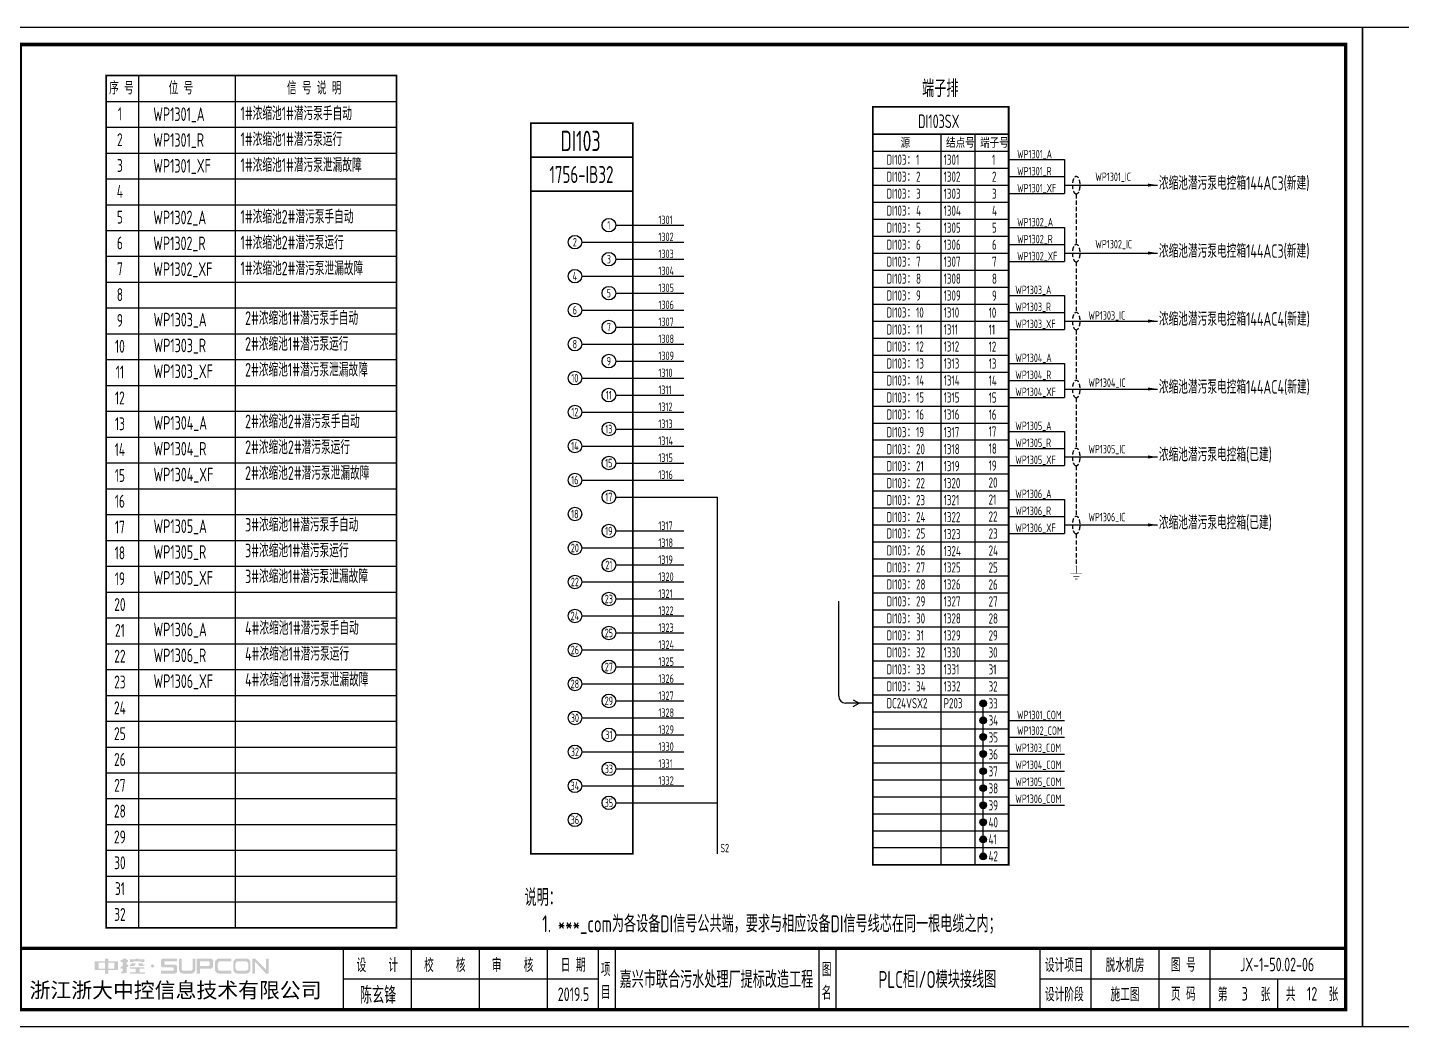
# Model space of a CAD drawing. Header units: millimetres. Extents: x 30557 to 235556, y -116603 to -73383.
# Drawn here: x 94522 to 98566, y -79651 to -76711 of the extents above; entities that cross this region are included whole.
import ezdxf
from ezdxf.enums import TextEntityAlignment as Align

# ---------------------------------------------------------------- set-up
doc = ezdxf.new("R2010")
doc.units = ezdxf.units.MM
doc.linetypes.add('DASHED2', pattern=[0.375, 0.25, -0.125])
doc.layers.add('1', color=3, linetype='Continuous')
doc.layers.add('符号层', color=3, linetype='Continuous')
doc.layers.add('_Drawing', color=7, linetype='Continuous', lineweight=25)
doc.styles.add('supcon', font='sceie.shx', dxfattribs={"width": 0.75, "height": 40, "bigfont": 'sceic.shx'})
doc.styles.add('Title', font='', dxfattribs={"height": 45})
doc.styles.get('Title').set_extended_font_data('SimHei')

# ---------------------------------------------------------------- blocks, each defined once
blk = doc.blocks.new('中控·SUPCON')
at = {"linetype": 'Continuous'}
h = blk.add_hatch(color=2, dxfattribs=at)
h.dxf.hatch_style = 1
h.paths.add_polyline_path([(34, 33), (20, 33), (20, 37), (15, 37), (15, 36), (15, 33), (0, 33), (0, 20), (13, 20), (15, 20), (15, 15), (20, 15), (20, 20), (22, 20), (34, 20)])
h.paths.add_polyline_path([(20, 30), (20, 31), (29, 31), (29, 22), (20, 22)], flags=16)
h.paths.add_polyline_path([(15, 30), (15, 22), (6, 22), (6, 31), (15, 31)], flags=16)
h.paths.add_polyline_path([(47, 32), (49, 32), (49, 35), (47, 35), (47, 37), (41, 37), (41, 35), (38, 35), (38, 32), (41, 32), (41, 25.8), (38, 25), (38, 22), (41, 22.8), (41, 18.3), (39, 17), (39, 15), (47, 16), (47, 24.5), (49, 25), (49, 28), (47, 27.5)])
h.paths.add_polyline_path([(61, 30), (55, 30), (52, 28), (52, 26), (58, 26)])
h.paths.add_polyline_path([(73, 28), (71, 28), (70, 30), (64, 30), (66, 26), (73, 26)])
h.paths.add_polyline_path([(73, 36), (64.6, 36), (64.6, 37), (60.4, 37), (60.4, 36), (52, 36), (52, 32), (56.8, 32), (56.8, 33.1), (68.2, 33.1), (68.2, 32), (73, 32)])
h.paths.add_polyline_path([(66, 22), (73, 22), (73, 24), (52, 24), (52, 22), (60, 22), (60, 17), (52, 17), (52, 15), (74, 15), (74, 17), (66, 17)])
h.paths.add_polyline_path([(82.7, 26.1, 1), (87.6, 26.1, 1)])
h.paths.add_polyline_path([(118, 28), (103.5, 28, -0.414214), (102.5, 29), (102.5, 32, -0.414214), (103.5, 33), (121, 33), (121, 37), (100.5, 37, 0.414214), (97.5, 34), (97.5, 27, 0.414214), (100.5, 24), (115, 24, -0.414214), (116, 23), (116, 20, -0.414214), (115, 19), (97.5, 19), (97.5, 15), (118, 15, 0.414214), (121, 18), (121, 25, 0.414214)])
h.paths.add_polyline_path([(128, 37), (124, 37), (124, 36), (124, 21, 0.414214), (130, 15), (142, 15, 0.414214), (148, 21), (148, 37), (144, 37), (144, 22, -0.414214), (141, 19), (131, 19, -0.414214), (128, 22)])
h.paths.add_polyline_path([(174, 26), (174, 33, 0.414214), (170, 37), (150, 37), (150, 36), (150, 15), (155, 15), (155, 22), (170, 22, 0.414214)])
h.paths.add_polyline_path([(167, 26), (155, 26), (155, 33), (167, 33, -0.414214), (169, 31), (169, 28, -0.414214)], flags=16)
h.paths.add_polyline_path([(201, 19), (185, 19, -0.414214), (181, 23), (181, 29, -0.414214), (185, 33), (201, 33), (201, 37), (183, 37, 0.414214), (177, 31), (177, 21, 0.414214), (183, 15), (201, 15)])
h.paths.add_polyline_path([(229, 21), (229, 31, 0.414214), (223, 37), (210, 37, 0.414214), (204, 31), (204, 21, 0.414214), (210, 15), (223, 15, 0.414214)])
h.paths.add_polyline_path([(207, 23), (207, 29, -0.414214), (211, 33), (222, 33, -0.414214), (226, 29), (226, 23, -0.414214), (222, 19), (211, 19, -0.414214)], flags=16)
h.paths.add_polyline_path([(236, 32.1), (252, 15), (256, 15), (256, 37), (252, 37), (252, 21), (236, 37), (232, 37), (232, 36), (232, 15), (236, 15)])
h = blk.add_hatch(color=2, dxfattribs=at)
h.dxf.hatch_style = 1
h.paths.add_polyline_path([(34, 33), (20, 33), (20, 37), (15, 37), (15, 36), (15, 33), (0, 33), (0, 20), (13, 20), (15, 20), (15, 15), (20, 15), (20, 20), (22, 20), (34, 20)])
h.paths.add_polyline_path([(20, 30), (20, 31), (29, 31), (29, 22), (20, 22)], flags=16)
h.paths.add_polyline_path([(15, 30), (15, 22), (6, 22), (6, 31), (15, 31)], flags=16)
h.paths.add_polyline_path([(47, 32), (49, 32), (49, 35), (47, 35), (47, 37), (41, 37), (41, 35), (38, 35), (38, 32), (41, 32), (41, 25.8), (38, 25), (38, 22), (41, 22.8), (41, 18.3), (39, 17), (39, 15), (47, 16), (47, 24.5), (49, 25), (49, 28), (47, 27.5)])
h.paths.add_polyline_path([(61, 30), (55, 30), (52, 28), (52, 26), (58, 26)])
h.paths.add_polyline_path([(73, 28), (71, 28), (70, 30), (64, 30), (66, 26), (73, 26)])
h.paths.add_polyline_path([(73, 36), (64.6, 36), (64.6, 37), (60.4, 37), (60.4, 36), (52, 36), (52, 32), (56.8, 32), (56.8, 33.1), (68.2, 33.1), (68.2, 32), (73, 32)])
h.paths.add_polyline_path([(66, 22), (73, 22), (73, 24), (52, 24), (52, 22), (60, 22), (60, 17), (52, 17), (52, 15), (74, 15), (74, 17), (66, 17)])
h.paths.add_polyline_path([(82.7, 26.1, 1), (87.6, 26.1, 1)])
h.paths.add_polyline_path([(118, 28), (103.5, 28, -0.414214), (102.5, 29), (102.5, 32, -0.414214), (103.5, 33), (121, 33), (121, 37), (100.5, 37, 0.414214), (97.5, 34), (97.5, 27, 0.414214), (100.5, 24), (115, 24, -0.414214), (116, 23), (116, 20, -0.414214), (115, 19), (97.5, 19), (97.5, 15), (118, 15, 0.414214), (121, 18), (121, 25, 0.414214)])
h.paths.add_polyline_path([(128, 37), (124, 37), (124, 36), (124, 21, 0.414214), (130, 15), (142, 15, 0.414214), (148, 21), (148, 37), (144, 37), (144, 22, -0.414214), (141, 19), (131, 19, -0.414214), (128, 22)])
h.paths.add_polyline_path([(174, 26), (174, 33, 0.414214), (170, 37), (150, 37), (150, 36), (150, 15), (155, 15), (155, 22), (170, 22, 0.414214)])
h.paths.add_polyline_path([(167, 26), (155, 26), (155, 33), (167, 33, -0.414214), (169, 31), (169, 28, -0.414214)], flags=16)
h.paths.add_polyline_path([(201, 19), (185, 19, -0.414214), (181, 23), (181, 29, -0.414214), (185, 33), (201, 33), (201, 37), (183, 37, 0.414214), (177, 31), (177, 21, 0.414214), (183, 15), (201, 15)])
h.paths.add_polyline_path([(229, 21), (229, 31, 0.414214), (223, 37), (210, 37, 0.414214), (204, 31), (204, 21, 0.414214), (210, 15), (223, 15, 0.414214)])
h.paths.add_polyline_path([(207, 23), (207, 29, -0.414214), (211, 33), (222, 33, -0.414214), (226, 29), (226, 23, -0.414214), (222, 19), (211, 19, -0.414214)], flags=16)
h.paths.add_polyline_path([(236, 32.1), (252, 15), (256, 15), (256, 37), (252, 37), (252, 21), (236, 37), (232, 37), (232, 36), (232, 15), (236, 15)])
h = blk.add_hatch(color=2, dxfattribs=at)
h.dxf.hatch_style = 1
h.paths.add_polyline_path([(34, 33), (20, 33), (20, 37), (15, 37), (15, 36), (15, 33), (0, 33), (0, 20), (13, 20), (15, 20), (15, 15), (20, 15), (20, 20), (22, 20), (34, 20)])
h.paths.add_polyline_path([(20, 30), (20, 31), (29, 31), (29, 22), (20, 22)], flags=16)
h.paths.add_polyline_path([(15, 30), (15, 22), (6, 22), (6, 31), (15, 31)], flags=16)
h.paths.add_polyline_path([(47, 32), (49, 32), (49, 35), (47, 35), (47, 37), (41, 37), (41, 35), (38, 35), (38, 32), (41, 32), (41, 25.8), (38, 25), (38, 22), (41, 22.8), (41, 18.3), (39, 17), (39, 15), (47, 16), (47, 24.5), (49, 25), (49, 28), (47, 27.5)])
h.paths.add_polyline_path([(61, 30), (55, 30), (52, 28), (52, 26), (58, 26)])
h.paths.add_polyline_path([(73, 28), (71, 28), (70, 30), (64, 30), (66, 26), (73, 26)])
h.paths.add_polyline_path([(73, 36), (64.6, 36), (64.6, 37), (60.4, 37), (60.4, 36), (52, 36), (52, 32), (56.8, 32), (56.8, 33.1), (68.2, 33.1), (68.2, 32), (73, 32)])
h.paths.add_polyline_path([(66, 22), (73, 22), (73, 24), (52, 24), (52, 22), (60, 22), (60, 17), (52, 17), (52, 15), (74, 15), (74, 17), (66, 17)])
h.paths.add_polyline_path([(82.7, 26.1, 1), (87.6, 26.1, 1)])
h.paths.add_polyline_path([(118, 28), (103.5, 28, -0.414214), (102.5, 29), (102.5, 32, -0.414214), (103.5, 33), (121, 33), (121, 37), (100.5, 37, 0.414214), (97.5, 34), (97.5, 27, 0.414214), (100.5, 24), (115, 24, -0.414214), (116, 23), (116, 20, -0.414214), (115, 19), (97.5, 19), (97.5, 15), (118, 15, 0.414214), (121, 18), (121, 25, 0.414214)])
h.paths.add_polyline_path([(128, 37), (124, 37), (124, 36), (124, 21, 0.414214), (130, 15), (142, 15, 0.414214), (148, 21), (148, 37), (144, 37), (144, 22, -0.414214), (141, 19), (131, 19, -0.414214), (128, 22)])
h.paths.add_polyline_path([(174, 26), (174, 33, 0.414214), (170, 37), (150, 37), (150, 36), (150, 15), (155, 15), (155, 22), (170, 22, 0.414214)])
h.paths.add_polyline_path([(167, 26), (155, 26), (155, 33), (167, 33, -0.414214), (169, 31), (169, 28, -0.414214)], flags=16)
h.paths.add_polyline_path([(201, 19), (185, 19, -0.414214), (181, 23), (181, 29, -0.414214), (185, 33), (201, 33), (201, 37), (183, 37, 0.414214), (177, 31), (177, 21, 0.414214), (183, 15), (201, 15)])
h.paths.add_polyline_path([(229, 21), (229, 31, 0.414214), (223, 37), (210, 37, 0.414214), (204, 31), (204, 21, 0.414214), (210, 15), (223, 15, 0.414214)])
h.paths.add_polyline_path([(207, 23), (207, 29, -0.414214), (211, 33), (222, 33, -0.414214), (226, 29), (226, 23, -0.414214), (222, 19), (211, 19, -0.414214)], flags=16)
h.paths.add_polyline_path([(236, 32.1), (252, 15), (256, 15), (256, 37), (252, 37), (252, 21), (236, 37), (232, 37), (232, 36), (232, 15), (236, 15)])
h = blk.add_hatch(color=2, dxfattribs=at)
h.dxf.hatch_style = 1
h.paths.add_polyline_path([(34, 33), (20, 33), (20, 37), (15, 37), (15, 36), (15, 33), (0, 33), (0, 20), (13, 20), (15, 20), (15, 15), (20, 15), (20, 20), (22, 20), (34, 20)])
h.paths.add_polyline_path([(20, 30), (20, 31), (29, 31), (29, 22), (20, 22)], flags=16)
h.paths.add_polyline_path([(15, 30), (15, 22), (6, 22), (6, 31), (15, 31)], flags=16)
h.paths.add_polyline_path([(47, 32), (49, 32), (49, 35), (47, 35), (47, 37), (41, 37), (41, 35), (38, 35), (38, 32), (41, 32), (41, 25.8), (38, 25), (38, 22), (41, 22.8), (41, 18.3), (39, 17), (39, 15), (47, 16), (47, 24.5), (49, 25), (49, 28), (47, 27.5)])
h.paths.add_polyline_path([(61, 30), (55, 30), (52, 28), (52, 26), (58, 26)])
h.paths.add_polyline_path([(73, 28), (71, 28), (70, 30), (64, 30), (66, 26), (73, 26)])
h.paths.add_polyline_path([(73, 36), (64.6, 36), (64.6, 37), (60.4, 37), (60.4, 36), (52, 36), (52, 32), (56.8, 32), (56.8, 33.1), (68.2, 33.1), (68.2, 32), (73, 32)])
h.paths.add_polyline_path([(66, 22), (73, 22), (73, 24), (52, 24), (52, 22), (60, 22), (60, 17), (52, 17), (52, 15), (74, 15), (74, 17), (66, 17)])
h.paths.add_polyline_path([(82.7, 26.1, 1), (87.6, 26.1, 1)])
h.paths.add_polyline_path([(118, 28), (103.5, 28, -0.414214), (102.5, 29), (102.5, 32, -0.414214), (103.5, 33), (121, 33), (121, 37), (100.5, 37, 0.414214), (97.5, 34), (97.5, 27, 0.414214), (100.5, 24), (115, 24, -0.414214), (116, 23), (116, 20, -0.414214), (115, 19), (97.5, 19), (97.5, 15), (118, 15, 0.414214), (121, 18), (121, 25, 0.414214)])
h.paths.add_polyline_path([(128, 37), (124, 37), (124, 36), (124, 21, 0.414214), (130, 15), (142, 15, 0.414214), (148, 21), (148, 37), (144, 37), (144, 22, -0.414214), (141, 19), (131, 19, -0.414214), (128, 22)])
h.paths.add_polyline_path([(174, 26), (174, 33, 0.414214), (170, 37), (150, 37), (150, 36), (150, 15), (155, 15), (155, 22), (170, 22, 0.414214)])
h.paths.add_polyline_path([(167, 26), (155, 26), (155, 33), (167, 33, -0.414214), (169, 31), (169, 28, -0.414214)], flags=16)
h.paths.add_polyline_path([(201, 19), (185, 19, -0.414214), (181, 23), (181, 29, -0.414214), (185, 33), (201, 33), (201, 37), (183, 37, 0.414214), (177, 31), (177, 21, 0.414214), (183, 15), (201, 15)])
h.paths.add_polyline_path([(229, 21), (229, 31, 0.414214), (223, 37), (210, 37, 0.414214), (204, 31), (204, 21, 0.414214), (210, 15), (223, 15, 0.414214)])
h.paths.add_polyline_path([(207, 23), (207, 29, -0.414214), (211, 33), (222, 33, -0.414214), (226, 29), (226, 23, -0.414214), (222, 19), (211, 19, -0.414214)], flags=16)
h.paths.add_polyline_path([(236, 32.1), (252, 15), (256, 15), (256, 37), (252, 37), (252, 21), (236, 37), (232, 37), (232, 36), (232, 15), (236, 15)])
h = blk.add_hatch(color=2, dxfattribs=at)
h.dxf.hatch_style = 1
h.paths.add_polyline_path([(34, 33), (20, 33), (20, 37), (15, 37), (15, 36), (15, 33), (0, 33), (0, 20), (13, 20), (15, 20), (15, 15), (20, 15), (20, 20), (22, 20), (34, 20)])
h.paths.add_polyline_path([(20, 30), (20, 31), (29, 31), (29, 22), (20, 22)], flags=16)
h.paths.add_polyline_path([(15, 30), (15, 22), (6, 22), (6, 31), (15, 31)], flags=16)
h.paths.add_polyline_path([(47, 32), (49, 32), (49, 35), (47, 35), (47, 37), (41, 37), (41, 35), (38, 35), (38, 32), (41, 32), (41, 25.8), (38, 25), (38, 22), (41, 22.8), (41, 18.3), (39, 17), (39, 15), (47, 16), (47, 24.5), (49, 25), (49, 28), (47, 27.5)])
h.paths.add_polyline_path([(61, 30), (55, 30), (52, 28), (52, 26), (58, 26)])
h.paths.add_polyline_path([(73, 28), (71, 28), (70, 30), (64, 30), (66, 26), (73, 26)])
h.paths.add_polyline_path([(73, 36), (64.6, 36), (64.6, 37), (60.4, 37), (60.4, 36), (52, 36), (52, 32), (56.8, 32), (56.8, 33.1), (68.2, 33.1), (68.2, 32), (73, 32)])
h.paths.add_polyline_path([(66, 22), (73, 22), (73, 24), (52, 24), (52, 22), (60, 22), (60, 17), (52, 17), (52, 15), (74, 15), (74, 17), (66, 17)])
h.paths.add_polyline_path([(82.7, 26.1, 1), (87.6, 26.1, 1)])
h.paths.add_polyline_path([(118, 28), (103.5, 28, -0.414214), (102.5, 29), (102.5, 32, -0.414214), (103.5, 33), (121, 33), (121, 37), (100.5, 37, 0.414214), (97.5, 34), (97.5, 27, 0.414214), (100.5, 24), (115, 24, -0.414214), (116, 23), (116, 20, -0.414214), (115, 19), (97.5, 19), (97.5, 15), (118, 15, 0.414214), (121, 18), (121, 25, 0.414214)])
h.paths.add_polyline_path([(128, 37), (124, 37), (124, 36), (124, 21, 0.414214), (130, 15), (142, 15, 0.414214), (148, 21), (148, 37), (144, 37), (144, 22, -0.414214), (141, 19), (131, 19, -0.414214), (128, 22)])
h.paths.add_polyline_path([(174, 26), (174, 33, 0.414214), (170, 37), (150, 37), (150, 36), (150, 15), (155, 15), (155, 22), (170, 22, 0.414214)])
h.paths.add_polyline_path([(167, 26), (155, 26), (155, 33), (167, 33, -0.414214), (169, 31), (169, 28, -0.414214)], flags=16)
h.paths.add_polyline_path([(201, 19), (185, 19, -0.414214), (181, 23), (181, 29, -0.414214), (185, 33), (201, 33), (201, 37), (183, 37, 0.414214), (177, 31), (177, 21, 0.414214), (183, 15), (201, 15)])
h.paths.add_polyline_path([(229, 21), (229, 31, 0.414214), (223, 37), (210, 37, 0.414214), (204, 31), (204, 21, 0.414214), (210, 15), (223, 15, 0.414214)])
h.paths.add_polyline_path([(207, 23), (207, 29, -0.414214), (211, 33), (222, 33, -0.414214), (226, 29), (226, 23, -0.414214), (222, 19), (211, 19, -0.414214)], flags=16)
h.paths.add_polyline_path([(236, 32.1), (252, 15), (256, 15), (256, 37), (252, 37), (252, 21), (236, 37), (232, 37), (232, 36), (232, 15), (236, 15)])
h = blk.add_hatch(color=2, dxfattribs=at)
h.dxf.hatch_style = 1
h.paths.add_polyline_path([(34, 33), (20, 33), (20, 37), (15, 37), (15, 36), (15, 33), (0, 33), (0, 20), (13, 20), (15, 20), (15, 15), (20, 15), (20, 20), (22, 20), (34, 20)])
h.paths.add_polyline_path([(20, 30), (20, 31), (29, 31), (29, 22), (20, 22)], flags=16)
h.paths.add_polyline_path([(15, 30), (15, 22), (6, 22), (6, 31), (15, 31)], flags=16)
h.paths.add_polyline_path([(47, 32), (49, 32), (49, 35), (47, 35), (47, 37), (41, 37), (41, 35), (38, 35), (38, 32), (41, 32), (41, 25.8), (38, 25), (38, 22), (41, 22.8), (41, 18.3), (39, 17), (39, 15), (47, 16), (47, 24.5), (49, 25), (49, 28), (47, 27.5)])
h.paths.add_polyline_path([(61, 30), (55, 30), (52, 28), (52, 26), (58, 26)])
h.paths.add_polyline_path([(73, 28), (71, 28), (70, 30), (64, 30), (66, 26), (73, 26)])
h.paths.add_polyline_path([(73, 36), (64.6, 36), (64.6, 37), (60.4, 37), (60.4, 36), (52, 36), (52, 32), (56.8, 32), (56.8, 33.1), (68.2, 33.1), (68.2, 32), (73, 32)])
h.paths.add_polyline_path([(66, 22), (73, 22), (73, 24), (52, 24), (52, 22), (60, 22), (60, 17), (52, 17), (52, 15), (74, 15), (74, 17), (66, 17)])
h.paths.add_polyline_path([(82.7, 26.1, 1), (87.6, 26.1, 1)])
h.paths.add_polyline_path([(118, 28), (103.5, 28, -0.414214), (102.5, 29), (102.5, 32, -0.414214), (103.5, 33), (121, 33), (121, 37), (100.5, 37, 0.414214), (97.5, 34), (97.5, 27, 0.414214), (100.5, 24), (115, 24, -0.414214), (116, 23), (116, 20, -0.414214), (115, 19), (97.5, 19), (97.5, 15), (118, 15, 0.414214), (121, 18), (121, 25, 0.414214)])
h.paths.add_polyline_path([(128, 37), (124, 37), (124, 36), (124, 21, 0.414214), (130, 15), (142, 15, 0.414214), (148, 21), (148, 37), (144, 37), (144, 22, -0.414214), (141, 19), (131, 19, -0.414214), (128, 22)])
h.paths.add_polyline_path([(174, 26), (174, 33, 0.414214), (170, 37), (150, 37), (150, 36), (150, 15), (155, 15), (155, 22), (170, 22, 0.414214)])
h.paths.add_polyline_path([(167, 26), (155, 26), (155, 33), (167, 33, -0.414214), (169, 31), (169, 28, -0.414214)], flags=16)
h.paths.add_polyline_path([(201, 19), (185, 19, -0.414214), (181, 23), (181, 29, -0.414214), (185, 33), (201, 33), (201, 37), (183, 37, 0.414214), (177, 31), (177, 21, 0.414214), (183, 15), (201, 15)])
h.paths.add_polyline_path([(229, 21), (229, 31, 0.414214), (223, 37), (210, 37, 0.414214), (204, 31), (204, 21, 0.414214), (210, 15), (223, 15, 0.414214)])
h.paths.add_polyline_path([(207, 23), (207, 29, -0.414214), (211, 33), (222, 33, -0.414214), (226, 29), (226, 23, -0.414214), (222, 19), (211, 19, -0.414214)], flags=16)
h.paths.add_polyline_path([(236, 32.1), (252, 15), (256, 15), (256, 37), (252, 37), (252, 21), (236, 37), (232, 37), (232, 36), (232, 15), (236, 15)])
blk = doc.blocks.new('supcon图框')
at = {"linetype": 'Continuous'}
for p, q in [((6145.7, 4361.7), (1987.7, 4361.7)), ((1987.7, 4361.7), (1987.7, 1421.7)), ((6145.7, 1421.7), (6145.7, 4361.7)), ((1987.7, 1421.7), (6145.7, 1421.7))]:
    blk.add_line(p, q, dxfattribs=at)
for p, q in [((3145.7, 1651.7), (3145.7, 1471.7)), ((3345.7, 1651.7), (3345.7, 1471.7)), ((3545.7, 1651.7), (3545.7, 1471.7)), ((3745.7, 1651.7), (3745.7, 1471.7)), ((3895.7, 1651.7), (3895.7, 1471.7)), ((3945.7, 1651.7), (3945.7, 1471.7)), ((4545.7, 1651.7), (4545.7, 1471.7)), ((4595.7, 1651.7), (4595.7, 1471.7)), ((5195.7, 1651.7), (5195.7, 1471.7)), ((5345.7, 1651.7), (5345.7, 1471.7)), ((5545.7, 1651.7), (5545.7, 1471.7)), ((5695.7, 1651.7), (5695.7, 1471.7)), ((3145.7, 1561.7), (3895.7, 1561.7)), ((5195.7, 1561.7), (6095.7, 1561.7)), ((5895.7, 1561.7), (5895.7, 1471.7))]:
    blk.add_line(p, q)
at = {"linetype": 'Continuous', "const_width": 10}
blk.add_lwpolyline([(2195.7, 4311.7), (6095.7, 4311.7), (6095.7, 1471.7), (2195.7, 1471.7)], close=True, dxfattribs=at)
blk.add_lwpolyline([(2195.7, 1651.7), (6095.7, 1651.7)], dxfattribs=at)
at = {"linetype": 'Continuous', "xscale": 2, "yscale": 2, "zscale": 2}
blk.add_blockref('中控·SUPCON', (2414.6, 1547.7), dxfattribs=at)
at = {"style": 'supcon', "width": 0.75}
for s, p in [('设    计', (3246.2, 1604.2)), ('校    核', (3444.8, 1604.2)), ('审    核', (3644.5, 1604.2)), ('日 期', (3822.5, 1604.2)), ('设计项目', (5268, 1604.2)), ('图 号', (5618, 1604.2)), ('项', (3918.2, 1590.7)), ('图', (4568.2, 1590.7)), ('目', (3918.2, 1522.9)), ('名', (4568.2, 1522.9)), ('设计阶段', (5268, 1518.1)), ('施工图', (5446.5, 1518.1)), ('页 码', (5618, 1518.1)), ('第      张', (5797, 1518.1)), ('共      张', (5997, 1518.1))]:
    blk.add_text(s, height=40, dxfattribs=at).set_placement(p, align=Align.MIDDLE)
at = {"style": 'Title'}
blk.add_text('浙江浙大中控信息技术有限公司', height=45, dxfattribs=at).set_placement((2222.8, 1506.2))
blk = doc.blocks.new('DI端子_42')
at = {"lineweight": -3}
h = blk.add_hatch(color=256, dxfattribs=at)
h.dxf.hatch_style = 1
h.paths.add_polyline_path([(10680.5, 453.6, 1), (10660.5, 453.6, 1)])
h = blk.add_hatch(color=256, dxfattribs=at)
h.dxf.hatch_style = 1
h.paths.add_polyline_path([(10680.5, 403.6, 1), (10660.5, 403.6, 1)])
h = blk.add_hatch(color=256, dxfattribs=at)
h.dxf.hatch_style = 1
h.paths.add_polyline_path([(10680.5, 354.9, 1), (10660.5, 354.9, 1)])
h = blk.add_hatch(color=256, dxfattribs=at)
h.dxf.hatch_style = 1
h.paths.add_polyline_path([(10680.5, 304.9, 1), (10660.5, 304.9, 1)])
h = blk.add_hatch(color=256, dxfattribs=at)
h.dxf.hatch_style = 1
h.paths.add_polyline_path([(10680.5, 254.2, 1), (10660.5, 254.2, 1)])
h = blk.add_hatch(color=256, dxfattribs=at)
h.dxf.hatch_style = 1
h.paths.add_polyline_path([(10680.5, 204.2, 1), (10660.5, 204.2, 1)])
h = blk.add_hatch(color=256, dxfattribs=at)
h.dxf.hatch_style = 1
h.paths.add_polyline_path([(10680.5, 153.8, 1), (10660.5, 153.8, 1)])
h = blk.add_hatch(color=256, dxfattribs=at)
h.dxf.hatch_style = 1
h.paths.add_polyline_path([(10680.5, 103.8, 1), (10660.5, 103.8, 1)])
h = blk.add_hatch(color=256, dxfattribs=at)
h.dxf.hatch_style = 1
h.paths.add_polyline_path([(10680.5, 53.5, 1), (10660.5, 53.5, 1)])
h = blk.add_hatch(color=256, dxfattribs=at)
h.dxf.hatch_style = 1
h.paths.add_polyline_path([(10680.5, 3.5, 1), (10660.5, 3.5, 1)])
for p, q in [((10345.5, 2208.8), (10345.5, 78.8)), ((10745.5, 2208.8), (10345.5, 2208.8)), ((10745.5, 78.8), (10745.5, 2208.8)), ((10545.5, 2128.8), (10545.5, 78.8)), ((10645.5, 2128.8), (10645.5, 78.8)), ((10345.5, 2078.8), (10745.5, 2078.8)), ((10345.5, 2028.8), (10745.5, 2028.8)), ((10345.5, 1978.8), (10745.5, 1978.8)), ((10345.5, 1928.8), (10745.5, 1928.8)), ((10345.5, 1878.8), (10745.5, 1878.8)), ((10345.5, 1828.8), (10745.5, 1828.8)), ((10345.5, 1778.8), (10745.5, 1778.8)), ((10345.5, 1728.8), (10745.5, 1728.8)), ((10345.5, 1678.8), (10745.5, 1678.8)), ((10345.5, 1628.8), (10745.5, 1628.8)), ((10345.5, 1578.8), (10745.5, 1578.8)), ((10345.5, 1528.8), (10745.5, 1528.8)), ((10345.5, 1478.8), (10745.5, 1478.8)), ((10345.5, 1428.8), (10745.5, 1428.8)), ((10345.5, 1378.8), (10745.5, 1378.8)), ((10345.5, 1328.8), (10745.5, 1328.8)), ((10345.5, 1278.8), (10745.5, 1278.8)), ((10345.5, 1228.8), (10745.5, 1228.8)), ((10345.5, 1178.8), (10745.5, 1178.8)), ((10345.5, 1128.8), (10745.5, 1128.8)), ((10345.5, 1078.8), (10745.5, 1078.8)), ((10345.5, 1028.8), (10745.5, 1028.8)), ((10345.5, 978.8), (10745.5, 978.8)), ((10345.5, 928.8), (10745.5, 928.8)), ((10345.5, 878.8), (10745.5, 878.8)), ((10345.5, 828.8), (10745.5, 828.8)), ((10345.5, 778.8), (10745.5, 778.8)), ((10345.5, 728.8), (10745.5, 728.8)), ((10345.5, 678.8), (10745.5, 678.8)), ((10345.5, 628.8), (10745.5, 628.8)), ((10345.5, 578.8), (10745.5, 578.8)), ((10345.5, 528.8), (10745.5, 528.8)), ((10345.5, 478.8), (10745.5, 478.8)), ((10345.5, 428.8), (10745.5, 428.8)), ((10345.5, 378.8), (10745.5, 378.8)), ((10345.5, 328.8), (10745.5, 328.8)), ((10345.5, 278.8), (10745.5, 278.8)), ((10345.5, 228.8), (10745.5, 228.8)), ((10345.5, 178.8), (10745.5, 178.8)), ((10345.5, 128.8), (10745.5, 128.8))]:
    blk.add_line(p, q, dxfattribs=at)
for p, q in [((10345.5, 2208.8), (10745.5, 2208.8)), ((10345.5, -21.2), (10345.5, 2208.8)), ((10745.5, 2208.8), (10745.5, -21.2)), ((10670, 2.9), (10670, 454.3)), ((10345.5, 78.8), (10745.5, 78.8)), ((10345.5, 28.8), (10345.5, 78.8)), ((10545.5, 78.8), (10545.5, -21.2)), ((10645.5, 78.8), (10645.5, -21.2)), ((10745.5, 78.8), (10745.5, 28.8)), ((10745.5, 28.8), (10345.5, 28.8)), ((10345.5, -21.2), (10345.5, 28.8)), ((10745.5, 28.8), (10745.5, -21.2)), ((10745.5, -21.2), (10345.5, -21.2)), ((10745.5, -21.2), (10345.5, -21.2))]:
    blk.add_line(p, q)
at = {"const_width": 5}
blk.add_lwpolyline([(10345.5, 2208.8), (10745.5, 2208.8), (10745.5, -21.2), (10345.5, -21.2), (10345.5, 2208.8)], dxfattribs=at)
at = {"lineweight": -3, "const_width": 5}
blk.add_lwpolyline([(10345.5, 2128.8), (10745.5, 2128.8)], dxfattribs=at)
at = {"lineweight": -3}
for centre in [(10670.5, 453.6), (10670.5, 403.6), (10670.5, 354.9), (10670.5, 304.9), (10670.5, 254.2), (10670.5, 204.2), (10670.5, 153.8), (10670.5, 103.8), (10670.5, 53.5), (10670.5, 3.5)]:
    blk.add_circle(centre, 10, dxfattribs=at)
at = {"color": 7, "style": 'supcon', "width": 0.75}
for s, p in [('源', (10427.3, 2088.6)), ('结点号', (10561.2, 2088.6)), ('端子号', (10661.2, 2088.6)), ('1', (10696.4, 2038.6)), ('2', (10696.4, 1988.6)), ('3', (10696.4, 1938.6)), ('4', (10696.4, 1888.6)), ('5', (10696.4, 1838.6)), ('6', (10696.4, 1788.6)), ('7', (10696.4, 1738.6)), ('8', (10696.4, 1688.6)), ('9', (10696.4, 1638.6)), ('10', (10686.4, 1588.6)), ('11', (10686.4, 1538.6)), ('12', (10686.4, 1488.6)), ('13', (10686.4, 1438.6)), ('14', (10686.4, 1388.6)), ('15', (10686.4, 1338.6)), ('16', (10686.4, 1288.6)), ('17', (10686.4, 1238.6)), ('18', (10686.4, 1188.6)), ('19', (10686.4, 1138.6)), ('20', (10686.4, 1088.6)), ('21', (10686.4, 1038.6)), ('22', (10686.4, 988.6)), ('23', (10686.4, 938.6)), ('24', (10686.4, 888.6)), ('25', (10686.4, 838.6)), ('26', (10686.4, 788.6)), ('27', (10686.4, 738.6)), ('28', (10686.4, 688.6)), ('29', (10686.4, 638.6)), ('30', (10686.4, 588.6)), ('31', (10686.4, 538.6)), ('32', (10686.4, 488.6)), ('33', (10686.4, 438.6)), ('34', (10686.4, 388.6)), ('35', (10686.4, 338.6)), ('36', (10686.4, 288.6)), ('37', (10686.4, 238.6)), ('38', (10686.4, 188.6)), ('39', (10686.4, 138.6)), ('40', (10686.4, 88.6)), ('41', (10686.4, 38.6)), ('42', (10686.4, -11.2))]:
    blk.add_text(s, height=30, dxfattribs=at).set_placement(p)
blk = doc.blocks.new('1756-IB32')
at = {"linetype": 'Continuous'}
for p, q in [((13409.3, 32239.5), (13609.3, 32239.5)), ((13309.3, 32189.5), (13609.3, 32189.5)), ((13409.3, 32139.5), (13609.3, 32139.5)), ((13309.3, 32089.5), (13609.3, 32089.5)), ((13409.3, 32039.5), (13609.3, 32039.5)), ((13309.3, 31989.5), (13609.3, 31989.5)), ((13409.3, 31939.5), (13609.3, 31939.5)), ((13309.3, 31889.5), (13609.3, 31889.5)), ((13409.3, 31839.5), (13609.3, 31839.5)), ((13309.3, 31789.5), (13609.3, 31789.5)), ((13409.3, 31739.5), (13609.3, 31739.5)), ((13309.3, 31689.5), (13609.3, 31689.5)), ((13409.3, 31639.5), (13609.3, 31639.5)), ((13309.3, 31589.5), (13609.3, 31589.5)), ((13409.3, 31539.5), (13609.3, 31539.5)), ((13309.3, 31489.5), (13609.3, 31489.5)), ((13409.3, 31339.5), (13609.3, 31339.5)), ((13309.3, 31289.5), (13609.3, 31289.5)), ((13409.3, 31239.5), (13609.3, 31239.5)), ((13309.3, 31189.5), (13609.3, 31189.5)), ((13409.3, 31139.5), (13609.3, 31139.5)), ((13309.3, 31089.5), (13609.3, 31089.5)), ((13409.3, 31039.5), (13609.3, 31039.5)), ((13309.3, 30989.5), (13609.3, 30989.5)), ((13409.3, 30939.5), (13609.3, 30939.5)), ((13309.3, 30889.5), (13609.3, 30889.5)), ((13409.3, 30839.5), (13609.3, 30839.5)), ((13309.3, 30789.5), (13609.3, 30789.5)), ((13409.3, 30739.5), (13609.3, 30739.5)), ((13309.3, 30689.5), (13609.3, 30689.5)), ((13409.3, 30639.5), (13609.3, 30639.5)), ((13309.3, 30589.5), (13609.3, 30589.5))]:
    blk.add_line(p, q, dxfattribs=at)
at = {"color": 5, "linetype": 'Continuous'}
for p, q in [((13409.3, 31439.5), (13709.3, 31439.5)), ((13709.3, 30389.5), (13709.3, 31439.5)), ((13409.3, 30539.5), (13709.3, 30539.5))]:
    blk.add_line(p, q, dxfattribs=at)
at = {"linetype": 'Continuous', "const_width": 5}
blk.add_lwpolyline([(13159.3, 32539.5), (13459.3, 32539.5), (13459.3, 30389.5), (13159.3, 30389.5)], close=True, dxfattribs=at)
for points in [[(13159.3, 32439.5), (13459.3, 32439.5)], [(13159.3, 32339.5), (13459.3, 32339.5)]]:
    blk.add_lwpolyline(points, dxfattribs=at)
at = {"lineweight": -3}
for centre in [(13389.3, 32239.5), (13289.3, 32189.5), (13389.3, 32139.5), (13289.3, 32089.5), (13389.3, 32039.5), (13289.3, 31989.5), (13389.3, 31939.5), (13289.3, 31889.5), (13389.3, 31839.5), (13289.3, 31789.5), (13389.3, 31739.5), (13289.3, 31689.5), (13389.3, 31639.5), (13289.3, 31589.5), (13389.3, 31539.5), (13289.3, 31489.5), (13389.3, 31439.5), (13289.3, 31389.5), (13389.3, 31339.5), (13289.3, 31289.5), (13389.3, 31239.5), (13289.3, 31189.5), (13389.3, 31139.5), (13289.3, 31089.5), (13389.3, 31039.5), (13289.3, 30989.5), (13389.3, 30939.5), (13289.3, 30889.5), (13389.3, 30839.5), (13289.3, 30789.5), (13389.3, 30739.5), (13289.3, 30689.5), (13389.3, 30639.5), (13289.3, 30589.5), (13389.3, 30539.5), (13289.3, 30489.5)]:
    blk.add_circle(centre, 20, dxfattribs=at)
at = {"color": 7, "style": 'supcon', "width": 0.75}
blk.add_text('1756-IB32', height=50, dxfattribs=at).set_placement((13308.4, 32388.6), align=Align.MIDDLE)
at = {"style": 'supcon', "width": 0.75}
for s, p in [('1', (13389.1, 32239.5)), ('2', (13289.1, 32189.5)), ('3', (13389.1, 32139.5)), ('4', (13289.1, 32089.5)), ('5', (13389.1, 32039.5)), ('6', (13289.1, 31989.5)), ('7', (13389.1, 31939.5)), ('8', (13289.1, 31889.5)), ('9', (13389.1, 31839.5)), ('10', (13289.1, 31789.5)), ('11', (13389.1, 31739.5)), ('12', (13289.1, 31689.5)), ('13', (13389.1, 31639.5)), ('14', (13289.1, 31589.5)), ('15', (13389.1, 31539.5)), ('16', (13289.1, 31489.5)), ('17', (13389.1, 31439.5)), ('18', (13289.1, 31389.5)), ('19', (13389.1, 31339.5)), ('20', (13289.1, 31289.5)), ('21', (13389.1, 31239.5)), ('22', (13289.1, 31189.5)), ('23', (13389.1, 31139.5)), ('24', (13289.1, 31089.5)), ('25', (13389.1, 31039.5)), ('26', (13289.1, 30989.5)), ('27', (13389.1, 30939.5)), ('28', (13289.1, 30889.5)), ('29', (13389.1, 30839.5)), ('30', (13289.1, 30789.5)), ('31', (13389.1, 30739.5)), ('32', (13289.1, 30689.5)), ('33', (13389.1, 30639.5)), ('34', (13289.1, 30589.5)), ('35', (13389.1, 30539.5)), ('36', (13289.1, 30489.5))]:
    blk.add_text(s, height=25, dxfattribs=at).set_placement(p, align=Align.MIDDLE)

msp = doc.modelspace()

# ---------------------------------------------------------------- linework, layer by layer
at = {"lineweight": -3}
for p, q in [((94848.8, -76852.3), (94848.8, -77612.3)), ((95133.8, -76852.3), (95133.8, -77612.3)), ((94753.8, -76928.3), (95608.8, -76928.3)), ((94753.8, -77004.3), (95608.8, -77004.3)), ((94753.8, -77080.3), (95608.8, -77080.3)), ((94753.8, -77156.3), (95608.8, -77156.3)), ((94753.8, -77232.3), (95608.8, -77232.3)), ((94753.8, -77308.3), (95608.8, -77308.3)), ((94753.8, -77384.3), (95608.8, -77384.3)), ((94753.8, -77460.3), (95608.8, -77460.3)), ((94753.8, -77536.3), (95608.8, -77536.3)), ((94753.8, -77612.3), (95608.8, -77612.3)), ((94848.8, -77612.3), (94848.8, -79360.3)), ((95133.8, -77612.3), (95133.8, -79360.3)), ((94753.8, -77688.3), (95608.8, -77688.3)), ((94753.8, -77764.3), (95608.8, -77764.3)), ((94753.8, -77840.3), (95608.8, -77840.3)), ((94753.8, -77916.3), (95608.8, -77916.3)), ((94753.8, -77992.3), (95608.8, -77992.3)), ((94753.8, -78068.3), (95608.8, -78068.3)), ((94753.8, -78144.3), (95608.8, -78144.3)), ((94753.8, -78220.3), (95608.8, -78220.3)), ((94753.8, -78296.3), (95608.8, -78296.3)), ((94753.8, -78372.3), (95608.8, -78372.3)), ((94753.8, -78448.3), (95608.8, -78448.3)), ((94753.8, -78524.3), (95608.8, -78524.3)), ((94753.8, -78600.3), (95608.8, -78600.3)), ((94753.8, -78676.3), (95608.8, -78676.3)), ((94753.8, -78752.3), (95608.8, -78752.3)), ((94753.8, -78828.3), (95608.8, -78828.3)), ((94753.8, -78904.3), (95608.8, -78904.3)), ((94753.8, -78980.3), (95608.8, -78980.3)), ((94753.8, -79056.3), (95608.8, -79056.3)), ((94753.8, -79132.3), (95608.8, -79132.3)), ((94753.8, -79208.3), (95608.8, -79208.3)), ((94753.8, -79284.3), (95608.8, -79284.3)), ((94753.8, -79360.3), (95608.8, -79360.3))]:
    msp.add_line(p, q, dxfattribs=at)
for p, q in [((97409.9, -77099.8), (97574.1, -77099.8)), ((97574.1, -77099.8), (97574.1, -77199.8)), ((97409.9, -77149.8), (97574.1, -77149.8)), ((97574.1, -77174.8), (97847.7, -77174.8)), ((97409.9, -77199.8), (97574.1, -77199.8)), ((97409.9, -77299.8), (97574.1, -77299.8)), ((97574.1, -77299.8), (97574.1, -77399.8)), ((97409.9, -77349.8), (97574.1, -77349.8)), ((97574.1, -77374.8), (97847.7, -77374.8)), ((97409.9, -77399.8), (97574.1, -77399.8)), ((97409.9, -77499.8), (97574.1, -77499.8)), ((97574.1, -77499.8), (97574.1, -77599.8)), ((97409.9, -77549.8), (97574.1, -77549.8)), ((97574.1, -77574.8), (97847.7, -77574.8)), ((97409.9, -77599.8), (97574.1, -77599.8)), ((97409.9, -77699.8), (97574.1, -77699.8)), ((97574.1, -77699.8), (97574.1, -77799.8)), ((97409.9, -77749.8), (97574.1, -77749.8)), ((97574.1, -77774.8), (97847.7, -77774.8)), ((97409.9, -77799.8), (97574.1, -77799.8)), ((97409.9, -77899.8), (97574.1, -77899.8)), ((97574.1, -77899.8), (97574.1, -77999.8)), ((97409.9, -77949.8), (97574.1, -77949.8)), ((97574.1, -77974.8), (97847.7, -77974.8)), ((97409.9, -77999.8), (97574.1, -77999.8)), ((97409.9, -78099.8), (97574.1, -78099.8)), ((97574.1, -78099.8), (97574.1, -78199.8)), ((97409.9, -78149.8), (97574.1, -78149.8)), ((97409.9, -78199.8), (97574.1, -78199.8)), ((97574.1, -78174.8), (97847.7, -78174.8)), ((97409.9, -78749.8), (97574.1, -78749.8)), ((97409.9, -78799.8), (97574.1, -78799.8)), ((97409.9, -78849.8), (97574.1, -78849.8)), ((97409.9, -78899.8), (97574.1, -78899.8)), ((97409.9, -78949.8), (97574.1, -78949.8)), ((97409.9, -78999.8), (97574.1, -78999.8))]:
    msp.add_line(p, q)
at = {"color": 0, "linetype": 'DASHED2', "ltscale": 50}
for p, q in [((97608.8, -77201.4), (97608.8, -77348.5)), ((97608.8, -77401.2), (97608.8, -77548.3)), ((97608.8, -77601.4), (97608.8, -77748.5)), ((97608.8, -77801.4), (97608.8, -77948.5)), ((97608.8, -78001.4), (97608.8, -78148.5)), ((97608.8, -78201.4), (97608.8, -78296.5))]:
    msp.add_line(p, q, dxfattribs=at)
at = {"color": 37, "linetype": 'Continuous'}
for p, q in [((96909.9, -78679.1), (96909.9, -78399.1)), ((97009.9, -78699.1), (96929.9, -78699.1)), ((96952.6, -78689.1), (96969.9, -78699.1)), ((96952.6, -78709.1), (96969.9, -78699.1))]:
    msp.add_line(p, q, dxfattribs=at)
at = {"lineweight": -3, "const_width": 4.75}
msp.add_lwpolyline([(94753.8, -76852.3), (94753.8, -79360.3), (95608.8, -79360.3), (95608.8, -76852.3)], close=True, dxfattribs=at)
for points in [[(97847.7, -77174.8, 0, 9, 0), (97820, -77174.8, 9, 9, 0)], [(97847.7, -77374.8, 0, 9, 0), (97820, -77374.8, 9, 9, 0)], [(97847.7, -77574.8, 0, 9, 0), (97820, -77574.8, 9, 9, 0)], [(97847.7, -77774.8, 0, 9, 0), (97820, -77774.8, 9, 9, 0)], [(97847.7, -77974.8, 0, 9, 0), (97820, -77974.8, 9, 9, 0)], [(97847.7, -78174.8, 0, 9, 0), (97820, -78174.8, 9, 9, 0)]]:
    msp.add_lwpolyline(points, format="xyseb")
at = {"color": 37, "linetype": 'Continuous'}
msp.add_arc((96929.9, -78679.1), 20, 180, 270, dxfattribs=at)
at = {"color": 0, "linetype": 'DASHED2', "ltscale": 50}
for centre in [(97608.8, -77174.9), (97608.8, -77374.9), (97608.8, -77574.9), (97608.8, -77774.9), (97608.8, -77974.9), (97608.8, -78174.9)]:
    msp.add_ellipse(centre, major_axis=(0, -26.4), ratio=0.394838, dxfattribs=at)
at = {"layer": '1', "color": 0, "const_width": 1.62}
for points in [[(97591.8, -78317.6), (97625.8, -78317.6)], [(97608.8, -78296.5), (97608.8, -78317.6)], [(97599.8, -78327.1), (97618.3, -78327.1)], [(97605.5, -78334.1), (97612.6, -78334.1)]]:
    msp.add_lwpolyline(points, dxfattribs=at)

# ---------------------------------------------------------------- block references
for name, p in [('supcon图框', (92305.8, -81072.6)), ('supcon图框', (96463.8, -81072.6)), ('DI端子_42', (86664.4, -79153.6))]:
    msp.add_blockref(name, p)
at = {"color": 1}
msp.add_blockref('1756-IB32', (82844.2, -109532.1), dxfattribs=at)

# ---------------------------------------------------------------- texts
at = {"style": 'supcon', "width": 0.75}
for s, p in [('序 号', (94798.9, -76908)), ('位 号', (94974, -76908)), ('信 号 说 明', (95366.3, -76908)), ('1', (94794.4, -76984)), ('2', (94794.4, -77060)), ('3', (94794.4, -77136)), ('4', (94794.4, -77212)), ('5', (94794.4, -77288)), ('6', (94794.4, -77364)), ('7', (94794.4, -77440)), ('8', (94794.4, -77516)), ('9', (94794.4, -77592)), ('10', (94794.4, -77668)), ('11', (94794.4, -77744)), ('12', (94794.4, -77820)), ('13', (94794.4, -77896)), ('14', (94794.4, -77972)), ('15', (94794.4, -78048)), ('16', (94794.4, -78124)), ('17', (94794.4, -78200)), ('18', (94794.4, -78276)), ('19', (94794.4, -78352)), ('20', (94794.4, -78428)), ('21', (94794.4, -78504)), ('22', (94794.4, -78580)), ('23', (94794.4, -78656)), ('24', (94794.4, -78732)), ('25', (94794.4, -78808)), ('26', (94794.4, -78884)), ('27', (94794.4, -78960)), ('28', (94794.4, -79036)), ('29', (94794.4, -79112)), ('30', (94794.4, -79188)), ('31', (94794.4, -79264)), ('32', (94794.4, -79340))]:
    msp.add_text(s, height=38, dxfattribs=at).set_placement(p, align=Align.CENTER)
at = {"linetype": 'Continuous', "style": 'supcon', "width": 0.75}
for s, height, p in [('WP1301_A', 40, (94892.6, -76986)), ('1#浓缩池1#潜污泵手自动', 40, (95149.3, -76983.8)), ('WP1301_R', 40, (94892.6, -77062)), ('1#浓缩池1#潜污泵运行', 40, (95149.3, -77059.8)), ('WP1301_XF', 40, (94892.6, -77138)), ('1#浓缩池1#潜污泵泄漏故障', 40, (95149.3, -77135.8)), ('WP1301_A', 25, (97434.8, -77096.1)), ('WP1301_R', 25, (97434.8, -77146.1)), ('WP1301_IC', 25, (97664.9, -77162.8)), ('浓缩池潜污泵电控箱144AC3(新建)', 40, (97852, -77188.7)), ('WP1301_XF', 25, (97434.8, -77196.1)), ('WP1302_A', 40, (94892.6, -77290)), ('1#浓缩池2#潜污泵手自动', 40, (95149.3, -77287.8)), ('WP1302_A', 25, (97434.8, -77296.1)), ('WP1302_R', 40, (94892.6, -77366)), ('1#浓缩池2#潜污泵运行', 40, (95149.3, -77363.8)), ('WP1302_R', 25, (97434.8, -77346.1)), ('WP1302_IC', 25, (97664.9, -77361)), ('浓缩池潜污泵电控箱144AC3(新建)', 40, (97852, -77388.7)), ('WP1302_XF', 25, (97434.8, -77396.1)), ('WP1302_XF', 40, (94892.6, -77442)), ('1#浓缩池2#潜污泵泄漏故障', 40, (95149.3, -77439.8)), ('WP1303_A', 25, (97429.4, -77495.6)), ('WP1303_A', 40, (94893.4, -77590.5)), ('2#浓缩池1#潜污泵手自动', 40, (95162.9, -77586.1)), ('WP1303_R', 25, (97429.4, -77545.6)), ('WP1303_IC', 25, (97644.5, -77570.8)), ('浓缩池潜污泵电控箱144AC4(新建)', 40, (97852, -77588.7)), ('WP1303_XF', 25, (97429.4, -77595.6)), ('WP1303_R', 40, (94893.4, -77666.5)), ('2#浓缩池1#潜污泵运行', 40, (95162.9, -77662.1)), ('WP1304_A', 25, (97429.4, -77695.6)), ('WP1303_XF', 40, (94893.4, -77742.5)), ('2#浓缩池1#潜污泵泄漏故障', 40, (95162.9, -77738.1)), ('WP1304_R', 25, (97429.4, -77745.6)), ('WP1304_IC', 25, (97644.5, -77768.6)), ('浓缩池潜污泵电控箱144AC4(新建)', 40, (97852, -77788.7)), ('WP1304_XF', 25, (97429.4, -77795.6)), ('WP1304_A', 40, (94893.4, -77894.5)), ('2#浓缩池2#潜污泵手自动', 40, (95162.9, -77890.1)), ('WP1305_A', 25, (97429.4, -77895.6)), ('WP1304_R', 40, (94893.4, -77970.5)), ('2#浓缩池2#潜污泵运行', 40, (95162.9, -77966.1)), ('WP1305_R', 25, (97429.4, -77945.6)), ('WP1305_IC', 25, (97644.5, -77964.2)), ('2#浓缩池2#潜污泵泄漏故障', 40, (95162.9, -78042.1)), ('WP1305_XF', 25, (97429.4, -77995.6)), ('WP1304_XF', 40, (94893.4, -78046.5)), ('WP1306_A', 25, (97429.4, -78095.6)), ('WP1306_R', 25, (97429.4, -78145.6)), ('WP1305_A', 40, (94893.4, -78198.5)), ('3#浓缩池1#潜污泵手自动', 40, (95162.9, -78194.1)), ('WP1306_IC', 25, (97644.5, -78164.2)), ('WP1306_XF', 25, (97429.4, -78195.6)), ('WP1305_R', 40, (94893.4, -78274.5)), ('3#浓缩池1#潜污泵运行', 40, (95162.9, -78270.1)), ('WP1305_XF', 40, (94893.4, -78350.5)), ('3#浓缩池1#潜污泵泄漏故障', 40, (95162.9, -78346.1)), ('WP1306_A', 40, (94893.4, -78502.5)), ('4#浓缩池1#潜污泵手自动', 40, (95162.9, -78498.1)), ('WP1306_R', 40, (94893.4, -78578.5)), ('4#浓缩池1#潜污泵运行', 40, (95162.9, -78574.1)), ('4#浓缩池1#潜污泵泄漏故障', 40, (95162.9, -78650.1)), ('WP1306_XF', 40, (94893.4, -78654.5)), ('WP1301_COM', 25, (97434.5, -78746.5)), ('WP1302_COM', 25, (97434.5, -78792.6)), ('WP1303_COM', 25, (97429.4, -78843.1)), ('WP1304_COM', 25, (97429.4, -78893.1)), ('WP1305_COM', 25, (97429.4, -78943.1)), ('WP1306_COM', 25, (97429.4, -78993.1))]:
    msp.add_text(s, height=height, dxfattribs=at).set_placement(p)
at = {"color": 3, "style": 'supcon', "width": 0.75}
for s, height, p in [('DI103', 60, (96150.2, -77044.6)), ('脱水机房', 40, (97752.2, -79468.3)), ('陈玄锋', 50, (95554.3, -79555.9)), ('2019.5', 40, (96129.3, -79555.9)), ('3', 40, (98104.8, -79554.5)), ('12', 40, (98302.8, -79554.5))]:
    msp.add_text(s, height=height, dxfattribs=at).set_placement(p, align=Align.MIDDLE)
for s, p in [('DI103：1', (97050.3, -77115)), ('DI103：2', (97050.3, -77165)), ('DI103：3', (97050.3, -77215)), ('DI103：4', (97050.3, -77265)), ('DI103：5', (97050.3, -77315)), ('DI103：6', (97050.3, -77365)), ('DI103：7', (97050.3, -77415)), ('DI103：8', (97050.3, -77465)), ('DI103：9', (97050.3, -77514.6)), ('DI103：10', (97050.3, -77564.6)), ('DI103：11', (97050.3, -77614.6)), ('DI103：12', (97050.3, -77664.6)), ('DI103：13', (97050.3, -77714.6)), ('DI103：14', (97050.3, -77764.6)), ('DI103：15', (97050.3, -77814.6)), ('DI103：16', (97050.3, -77864.6)), ('DI103：19', (97050.3, -77916.7)), ('DI103：20', (97050.3, -77966.7)), ('DI103：21', (97050.3, -78016.7)), ('DI103：22', (97050.3, -78066.7)), ('DI103：23', (97050.3, -78116.7)), ('DI103：24', (97050.3, -78166.7)), ('DI103：25', (97050.3, -78214.7)), ('DI103：26', (97050.3, -78264.7)), ('DI103：27', (97050.3, -78314.7)), ('DI103：28', (97050.3, -78364.7)), ('DI103：29', (97050.3, -78414.7)), ('DI103：30', (97050.3, -78464.7)), ('DI103：31', (97050.3, -78514.7)), ('DI103：32', (97050.3, -78564.7)), ('DI103：33', (97050.3, -78614.7)), ('DI103：34', (97050.3, -78664.7))]:
    msp.add_text(s, height=30, dxfattribs=at).set_placement(p)
at = {"color": 4, "linetype": 'Continuous', "style": 'supcon', "width": 0.75}
for p in [(97852, -77987.8), (97852, -78187.8)]:
    msp.add_text('浓缩池潜污泵电控箱(已建)', height=40, dxfattribs=at).set_placement(p)
at = {"color": 7, "style": 'supcon', "width": 0.75}
msp.add_text('DC24VSX2', height=30, dxfattribs=at).set_placement((97050.3, -78714.3))
at = {"layer": '1', "style": 'supcon', "width": 0.75}
msp.add_text('DI103SX', height=40, dxfattribs=at).set_placement((97204.2, -77006.9), align=Align.CENTER)
at = {"layer": '1', "color": 3, "style": 'supcon', "width": 0.75}
for s, height, p in [('1301', 30, (97218.5, -77115)), ('1302', 30, (97218.5, -77165)), ('1303', 30, (97218.5, -77215)), ('1301', 25, (96379.2, -77289.5)), ('1304', 30, (97218.5, -77265)), ('1305', 30, (97218.5, -77315)), ('1302', 25, (96379.2, -77339.5)), ('1306', 30, (97218.5, -77365)), ('1303', 25, (96379.2, -77389.5)), ('1307', 30, (97218.5, -77415)), ('1304', 25, (96379.2, -77439.5)), ('1305', 25, (96379.2, -77489.5)), ('1308', 30, (97218.5, -77465)), ('1309', 30, (97218.5, -77514.6)), ('1306', 25, (96379.2, -77539.5)), ('1310', 30, (97218.5, -77564.6)), ('1307', 25, (96379.2, -77589.5)), ('1311', 30, (97218.5, -77614.6)), ('1308', 25, (96379.2, -77639.5)), ('1312', 30, (97218.5, -77664.6)), ('1309', 25, (96379.2, -77689.5)), ('1310', 25, (96379.2, -77739.5)), ('1313', 30, (97218.5, -77714.6)), ('1314', 30, (97218.5, -77764.6)), ('1311', 25, (96379.2, -77789.5)), ('1315', 30, (97218.5, -77814.6)), ('1312', 25, (96379.2, -77839.5)), ('1316', 30, (97218.5, -77864.6)), ('1313', 25, (96379.2, -77889.5)), ('1314', 25, (96379.2, -77939.5)), ('1317', 30, (97218.5, -77916.7)), ('1318', 30, (97218.5, -77966.7)), ('1315', 25, (96379.2, -77989.5)), ('1319', 30, (97218.5, -78016.7)), ('1316', 25, (96379.2, -78039.5)), ('1320', 30, (97218.5, -78066.7)), ('1321', 30, (97218.5, -78116.7)), ('1322', 30, (97218.5, -78166.7)), ('1317', 25, (96379.2, -78189.5)), ('1323', 30, (97218.5, -78216.7)), ('1318', 25, (96379.2, -78239.5)), ('1324', 30, (97218.5, -78266.7)), ('1319', 25, (96379.2, -78289.5)), ('1320', 25, (96379.2, -78339.5)), ('1325', 30, (97218.5, -78314.7)), ('1326', 30, (97218.5, -78364.7)), ('1321', 25, (96379.2, -78389.5)), ('1327', 30, (97218.5, -78414.7)), ('1322', 25, (96379.2, -78439.5)), ('1328', 30, (97218.5, -78464.7)), ('1323', 25, (96379.2, -78489.5)), ('1329', 30, (97218.5, -78514.7)), ('1324', 25, (96379.2, -78539.5)), ('1325', 25, (96379.2, -78589.5)), ('1330', 30, (97218.5, -78564.7)), ('1331', 30, (97218.5, -78614.7)), ('1326', 25, (96379.2, -78639.5)), ('1332', 30, (97218.5, -78664.7)), ('1327', 25, (96379.2, -78689.5)), ('P203', 30, (97218.5, -78714.3)), ('1328', 25, (96379.2, -78739.5)), ('1329', 25, (96379.2, -78789.5)), ('1330', 25, (96379.2, -78839.5)), ('1331', 25, (96379.2, -78889.5)), ('1332', 25, (96379.2, -78939.5)), ('S2', 25, (96561.5, -79138.1))]:
    msp.add_text(s, height=height, dxfattribs=at).set_placement(p)
at = {"layer": '_Drawing', "color": 3, "style": 'supcon', "width": 0.75}
for s, height, p in [('说明：', 50, (96038.7, -79268.8)), ('1. ***_com为各设备DI信号公共端，要求与相应设备DI信号线芯在同一根电缆之内；', 50, (96712.1, -79348.1)), ('JX-1-50.02-06', 40, (98200, -79468.3)), ('嘉兴市联合污水处理厂提标改造工程', 50, (96549.9, -79509.8)), ('PLC柜I/O模块接线图', 50, (97199.9, -79509.8))]:
    msp.add_text(s, height=height, dxfattribs=at).set_placement(p, align=Align.MIDDLE)
at = {"layer": '符号层', "color": 4, "style": 'supcon', "width": 0.75}
msp.add_text('端子排', height=50, dxfattribs=at).set_placement((97155.3, -76915.5))

doc.saveas('drawing.dxf')
